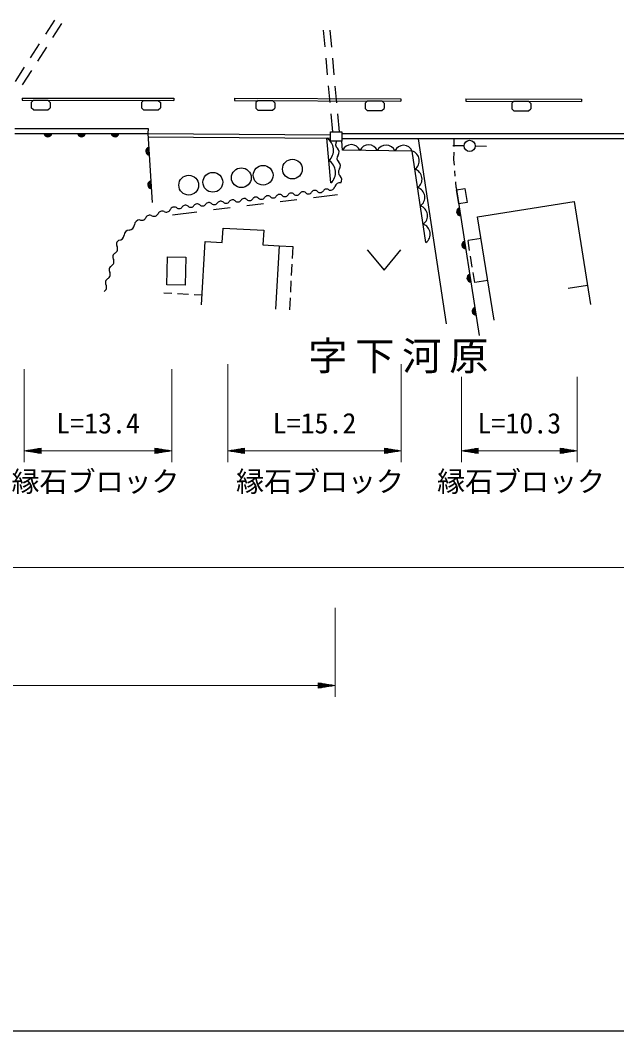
# Model space of a CAD drawing. Units: millimetres, scale not verified. Extents: x 40000 to 680000, y 20000 to 380000.
# Drawn here: x 305697 to 358991, y 205000 to 295282 of the extents above; entities that cross this region are included whole.
import ezdxf
from ezdxf.enums import TextEntityAlignment as Align

# ---------------------------------------------------------------- set-up
doc = ezdxf.new("R2010")
doc.units = ezdxf.units.MM
doc.header["$LTSCALE"] = 1000
for name, color, linetype, lineweight in [('M-BGD', 7, 'Continuous', 25), ('M-STR-HTXT', 7, 'Continuous', 13), ('M-STR-STRD', 7, 'Continuous', 25), ('M-TTL-BAND', 7, 'Continuous', 25)]:
    doc.layers.add(name, color=color, linetype=linetype, lineweight=lineweight)
doc.layers.add('M-BGD-TXT', color=7, linetype='Continuous')
doc.styles.add('ＭＳ ゴシック', font='')
doc.styles.get('ＭＳ ゴシック').set_extended_font_data('MS Gothic')

msp = doc.modelspace()

# ---------------------------------------------------------------- linework, layer by layer
at = {"layer": 'M-BGD'}
for p, q in [((308759, 295282), (307946, 294022)), ((309400, 294985), (308587, 293724)), ((332931, 292902), (332797, 294396)), ((333535, 292888), (333401, 294382)), ((307405, 293181), (306592, 291920)), ((308046, 292884), (307233, 291623)), ((333154, 290412), (333021, 291906)), ((333758, 290398), (333624, 291892)), ((306051, 291079), (305238, 289818)), ((306692, 290782), (305879, 289521)), ((333378, 287922), (333244, 289416)), ((333981, 287908), (333847, 289402)), ((306871, 288130), (306671, 287944)), ((306871, 288130), (308173, 288128)), ((308173, 288128), (308373, 287942)), ((316719, 288117), (316519, 287931)), ((316719, 288117), (318021, 288115)), ((318021, 288115), (318221, 287929)), ((326942, 288106), (326742, 287921)), ((326942, 288106), (328244, 288101)), ((328244, 288101), (328444, 287914)), ((336709, 288070), (336508, 287885)), ((336709, 288070), (338010, 288066)), ((338010, 288066), (338210, 287879)), ((349804, 288045), (349604, 287860)), ((349804, 288045), (351106, 288040)), ((351106, 288040), (351306, 287854)), ((306671, 287944), (306670, 287461)), ((306870, 287275), (306670, 287461)), ((306870, 287275), (308172, 287273)), ((308172, 287273), (308372, 287459)), ((308373, 287942), (308372, 287459)), ((316519, 287931), (316518, 287448)), ((316718, 287262), (316518, 287448)), ((316718, 287262), (318020, 287261)), ((318020, 287261), (318220, 287446)), ((318221, 287929), (318220, 287446)), ((326742, 287921), (326740, 287438)), ((326939, 287251), (326740, 287438)), ((326939, 287251), (328241, 287246)), ((328241, 287246), (328442, 287431)), ((328444, 287914), (328442, 287431)), ((336508, 287885), (336506, 287402)), ((336706, 287216), (336506, 287402)), ((336706, 287216), (338007, 287211)), ((338007, 287211), (338208, 287396)), ((338210, 287879), (338208, 287396)), ((349604, 287860), (349602, 287377)), ((349801, 287191), (349602, 287377)), ((349801, 287191), (351103, 287186)), ((351103, 287186), (351304, 287371)), ((351306, 287854), (351304, 287371)), ((333613, 285298), (333467, 286926)), ((334215, 285298), (334070, 286912)), ((305231, 285619), (317116, 285601)), ((317116, 285601), (317112, 285151)), ((317110, 284851), (333425, 284745)), ((317112, 285151), (333427, 285045)), ((333459, 280746), (333088, 284747)), ((395585, 285127), (334431, 285132)), ((334493, 283675), (334431, 284466)), ((343773, 268165), (341268, 284681)), ((344456, 284008), (344462, 284681)), ((345347, 284062), (344347, 284072)), ((344445, 282836), (344451, 283508)), ((346346, 284048), (347346, 284030)), ((344484, 282332), (344445, 282836)), ((344563, 281335), (344524, 281834)), ((344642, 280333), (344602, 280837)), ((344642, 280333), (346708, 267110)), ((328912, 279090), (330401, 279274)), ((331890, 279457), (334053, 279723)), ((319305, 277908), (321468, 278174)), ((322957, 278357), (324446, 278541)), ((325935, 278724), (327423, 278907)), ((346864, 275784), (345705, 275598)), ((345848, 274707), (345705, 275598)), ((328817, 275135), (330056, 275067)), ((330056, 275067), (329996, 273985)), ((336706, 274759), (338206, 272959)), ((338206, 272959), (339706, 274759)), ((346086, 273226), (345927, 274213)), ((329969, 273486), (329914, 272488)), ((346309, 271841), (346166, 272732)), ((329886, 271988), (329831, 270990)), ((347467, 272027), (346309, 271841)), ((319238, 270864), (318529, 270903)), ((356376, 271594), (354654, 271317)), ((320736, 270782), (319738, 270837)), ((321945, 270715), (321235, 270754)), ((329804, 270491), (329744, 269409))]:
    msp.add_line(p, q, dxfattribs=at)
for points in [[(333427, 285298), (334431, 285298), (334431, 284466), (333427, 284466)], [(344869, 278877), (344672, 280140), (345427, 280258), (345624, 278994)], [(318803, 271635), (318840, 274144), (320485, 274120), (320448, 271611)]]:
    msp.add_lwpolyline(points, close=True, dxfattribs=at)
for points in [[(305230, 285169), (317112, 285151), (317482, 279000)], [(401540, 284677), (395585, 284677), (334431, 284682)], [(341944, 275430), (340724, 283596), (334493, 283675)], [(348036, 268489), (346553, 277716), (355170, 279101), (356653, 269874)], [(321897, 269841), (322208, 275498), (323751, 275413), (323822, 276714), (327451, 276514), (327379, 275214), (328817, 275135), (328506, 269478)]]:
    msp.add_lwpolyline(points, dxfattribs=at)
for centre, radius in [((345847, 284057), 500), ((330013, 281981), 882), ((322905, 280802), 882), ((325451, 281212), 882), ((327399, 281435), 882), ((320752, 280546), 882)]:
    msp.add_circle(centre, radius, dxfattribs=at)
for centre, radius, start, end in [((308171, 285219), 354, 188.70944, 351.11462), ((308171, 285219), 283, 190.93348, 348.89058), ((308171, 285219), 212, 194.6798, 345.14425), ((308171, 285219), 142, 202.39153, 337.43252), ((308171, 285219), 100, 212.7092, 327.11486), ((308171, 285219), 100, 212.7092, 327.11486), ((311171, 285214), 354, 188.70944, 351.11462), ((311171, 285214), 283, 190.93348, 348.89058), ((311171, 285214), 212, 194.6798, 345.14425), ((311171, 285214), 142, 202.39153, 337.43252), ((311171, 285214), 100, 212.7092, 327.11486), ((311171, 285214), 100, 212.7092, 327.11486), ((314171, 285210), 354, 188.70944, 351.11462), ((314171, 285210), 283, 190.93348, 348.89058), ((314171, 285210), 212, 194.6798, 345.14425), ((314171, 285210), 142, 202.39153, 337.43252), ((314171, 285210), 100, 212.7092, 327.11486), ((314171, 285210), 100, 212.7092, 327.11486), ((332425, 283677), 1260, 312.38246, 58.21194), ((334319, 284188), 448, 141.76864, 229.44351), ((317261, 283576), 354, 102.24161, 264.64679), ((317261, 283576), 283, 104.46565, 262.42275), ((317261, 283576), 212, 108.21198, 258.67643), ((317261, 283576), 142, 115.92371, 250.9647), ((317261, 283576), 100, 126.24137, 240.64703), ((317261, 283576), 100, 126.24137, 240.64703), ((333736, 283507), 448, 321.76864, 49.44351), ((335268, 283309), 857, 23.87319, 154.66402), ((336825, 283289), 857, 23.87319, 154.66402), ((338383, 283269), 857, 23.87319, 154.66402), ((339941, 283249), 857, 23.87319, 154.66402), ((340419, 282715), 932, 306.09905, 70.8897), ((332610, 281676), 1260, 312.38246, 58.21194), ((334441, 282952), 448, 141.76864, 229.44351), ((333857, 282270), 448, 321.76864, 49.44351), ((334562, 281715), 448, 141.76864, 229.44351), ((340663, 281082), 932, 306.09905, 70.8897), ((317441, 280582), 354, 102.24161, 264.64679), ((317441, 280582), 283, 104.46565, 262.42275), ((317441, 280582), 212, 108.21198, 258.67643), ((333979, 281033), 448, 321.76864, 49.44351), ((317441, 280582), 142, 115.92371, 250.9647), ((317441, 280582), 100, 126.24137, 240.64703), ((317441, 280582), 100, 126.24137, 240.64703), ((330963, 279615), 342, 45.88394, 147.12335), ((331439, 280106), 342, 225.88394, 327.12335), ((332014, 279735), 342, 45.88394, 147.12335), ((332490, 280226), 342, 225.88394, 327.12335), ((333064, 279855), 342, 45.88394, 147.12335), ((333393, 280525), 434, 257.92819, 347.07979), ((334240, 280331), 434, 77.92819, 167.07979), ((340907, 279449), 932, 306.09905, 70.8897), ((322559, 278657), 342, 45.88394, 147.12335), ((323610, 278777), 342, 45.88394, 147.12335), ((324086, 279268), 342, 225.88394, 327.12335), ((324660, 278897), 342, 45.88394, 147.12335), ((325137, 279388), 342, 225.88394, 327.12335), ((325711, 279016), 342, 45.88394, 147.12335), ((326187, 279508), 342, 225.88394, 327.12335), ((326761, 279136), 342, 45.88394, 147.12335), ((327237, 279627), 342, 225.88394, 327.12335), ((327812, 279256), 342, 45.88394, 147.12335), ((328288, 279747), 342, 225.88394, 327.12335), ((328862, 279376), 342, 45.88394, 147.12335), ((329338, 279867), 342, 225.88394, 327.12335), ((329913, 279496), 342, 45.88394, 147.12335), ((330389, 279987), 342, 225.88394, 327.12335), ((318366, 277833), 394, 61.49602, 155.37388), ((318742, 278526), 394, 241.49602, 335.37388), ((319458, 278197), 394, 61.49602, 155.37388), ((319884, 278789), 342, 225.88394, 327.12335), ((320458, 278418), 342, 45.88394, 147.12335), ((320935, 278909), 342, 225.88394, 327.12335), ((321509, 278537), 342, 45.88394, 147.12335), ((321985, 279028), 342, 225.88394, 327.12335), ((323036, 279148), 342, 225.88394, 327.12335), ((341151, 277816), 932, 306.09905, 70.8897), ((345034, 278176), 354, 107.67665, 270.08183), ((345034, 278176), 283, 109.90069, 267.85779), ((345034, 278176), 212, 113.64701, 264.11146), ((345034, 278176), 142, 121.35874, 256.39973), ((345034, 278176), 100, 131.67641, 246.08207), ((345034, 278176), 100, 131.67641, 246.08207), ((316391, 276964), 487, 92.60831, 176.54288), ((316557, 277797), 394, 241.49602, 335.37388), ((317273, 277469), 394, 61.49602, 155.37388), ((317649, 278161), 394, 241.49602, 335.37388), ((315462, 276049), 487, 92.60831, 176.54288), ((315418, 277023), 487, 272.60831, 356.54288), ((341395, 276183), 932, 306.09905, 70.8897), ((314708, 275256), 414, 118.26104, 209.66699), ((314489, 276108), 487, 272.60831, 356.54288), ((345497, 275212), 354, 107.67665, 270.08183), ((345497, 275212), 283, 109.90069, 267.85779), ((345497, 275212), 212, 113.64701, 264.11146), ((314380, 274116), 414, 118.26104, 209.66699), ((313987, 274846), 414, 298.26104, 29.66699), ((345497, 275212), 142, 121.35874, 256.39973), ((345497, 275212), 100, 131.67641, 246.08207), ((345497, 275212), 100, 131.67641, 246.08207), ((313660, 273705), 414, 298.26104, 29.66699), ((313332, 272565), 414, 298.26104, 29.66699), ((314052, 272975), 414, 118.26104, 209.66699), ((313724, 271835), 414, 118.26104, 209.66699), ((345960, 272248), 354, 107.67665, 270.08183), ((345960, 272248), 283, 109.90069, 267.85779), ((345960, 272248), 212, 113.64701, 264.11146), ((345960, 272248), 142, 121.35874, 256.39973), ((345960, 272248), 100, 131.67641, 246.08207), ((345960, 272248), 100, 131.67641, 246.08207), ((313004, 271425), 414, 298.26104, 29.66699), ((346423, 269284), 354, 107.67665, 270.08183), ((346423, 269284), 283, 109.90069, 267.85779), ((346423, 269284), 212, 113.64701, 264.11146), ((346423, 269284), 142, 121.35874, 256.39973), ((346423, 269284), 100, 131.67641, 246.08207), ((346423, 269284), 100, 131.67641, 246.08207)]:
    msp.add_arc(centre, radius, start, end, dxfattribs=at)
at = {"layer": 'M-STR-HTXT'}
for p, q in [((324247, 264548), (324247, 255813)), ((339735, 264548), (339735, 255813)), ((306065, 264099), (306065, 255813)), ((319234, 264099), (319234, 255813)), ((345122, 263426), (345122, 255813)), ((355448, 263426), (355448, 255813)), ((306065, 256813), (307565, 257063)), ((306065, 256813), (307565, 256563)), ((306065, 256813), (307565, 256813)), ((307565, 256863), (306365, 256863)), ((307565, 256763), (306365, 256763)), ((306665, 256913), (307565, 256913)), ((306665, 256713), (307565, 256713)), ((307565, 256963), (306965, 256963)), ((307565, 256663), (306965, 256663)), ((307265, 257013), (307565, 257013)), ((307265, 256613), (307565, 256613)), ((307565, 256563), (307565, 257063)), ((307565, 256813), (317734, 256813)), ((319234, 256813), (317734, 257063)), ((317734, 257063), (317734, 256563)), ((318034, 257013), (317734, 257013)), ((317734, 256963), (318334, 256963)), ((318634, 256913), (317734, 256913)), ((317734, 256863), (318934, 256863)), ((319234, 256813), (317734, 256563)), ((319234, 256813), (317734, 256813)), ((317734, 256763), (318934, 256763)), ((318634, 256713), (317734, 256713)), ((317734, 256663), (318334, 256663)), ((318034, 256613), (317734, 256613)), ((324247, 256813), (325747, 257063)), ((324247, 256813), (325747, 256563)), ((324247, 256813), (325747, 256813)), ((325747, 256863), (324547, 256863)), ((325747, 256763), (324547, 256763)), ((324847, 256913), (325747, 256913)), ((324847, 256713), (325747, 256713)), ((325747, 256963), (325147, 256963)), ((325747, 256663), (325147, 256663)), ((325447, 257013), (325747, 257013)), ((325447, 256613), (325747, 256613)), ((325747, 256563), (325747, 257063)), ((325747, 256813), (338235, 256813)), ((339735, 256813), (338235, 257063)), ((338235, 257063), (338235, 256563)), ((338535, 257013), (338235, 257013)), ((338235, 256963), (338835, 256963)), ((339135, 256913), (338235, 256913)), ((338235, 256863), (339435, 256863)), ((339735, 256813), (338235, 256563)), ((339735, 256813), (338235, 256813)), ((338235, 256763), (339435, 256763)), ((339135, 256713), (338235, 256713)), ((338235, 256663), (338835, 256663)), ((338535, 256613), (338235, 256613)), ((345122, 256813), (346622, 257063)), ((345122, 256813), (346622, 256563)), ((345122, 256813), (346622, 256813)), ((346622, 256863), (345422, 256863)), ((346622, 256763), (345422, 256763)), ((345722, 256913), (346622, 256913)), ((345722, 256713), (346622, 256713)), ((346622, 256963), (346022, 256963)), ((346622, 256663), (346022, 256663)), ((346322, 257013), (346622, 257013)), ((346322, 256613), (346622, 256613)), ((346622, 256563), (346622, 257063)), ((346622, 256813), (353948, 256813)), ((355448, 256813), (353948, 257063)), ((353948, 257063), (353948, 256563)), ((354248, 257013), (353948, 257013)), ((353948, 256963), (354548, 256963)), ((354848, 256913), (353948, 256913)), ((353948, 256863), (355148, 256863)), ((355448, 256813), (353948, 256563)), ((355448, 256813), (353948, 256813)), ((353948, 256763), (355148, 256763)), ((354848, 256713), (353948, 256713)), ((353948, 256663), (354548, 256663)), ((354248, 256613), (353948, 256613)), ((67099, 246374), (393044, 246374)), ((333825, 242778), (333825, 234847)), ((240525, 235847), (332325, 235847)), ((333825, 235847), (332325, 236097)), ((332325, 236097), (332325, 235597)), ((332625, 236047), (332325, 236047)), ((332325, 235997), (332925, 235997)), ((333225, 235947), (332325, 235947)), ((332325, 235897), (333525, 235897)), ((333825, 235847), (332325, 235597)), ((333825, 235847), (332325, 235847)), ((332325, 235797), (333525, 235797)), ((333225, 235747), (332325, 235747)), ((332325, 235697), (332925, 235697)), ((332625, 235647), (332325, 235647))]:
    msp.add_line(p, q, dxfattribs=at)
at = {"layer": 'M-STR-STRD'}
for p, q in [((305863, 288331), (319414, 288313)), ((305863, 288331), (305863, 288131)), ((305863, 288131), (319414, 288113)), ((319414, 288313), (319414, 288113)), ((324838, 288313), (339687, 288260)), ((324838, 288313), (324838, 288113)), ((324838, 288113), (339687, 288060)), ((339687, 288260), (339687, 288060)), ((345502, 288260), (355853, 288224)), ((345502, 288260), (345502, 288060)), ((345502, 288060), (355852, 288024)), ((355853, 288224), (355852, 288024))]:
    msp.add_line(p, q, dxfattribs=at)
at = {"layer": 'M-TTL-BAND'}
msp.add_line((40000, 205000), (579000, 205000), dxfattribs=at)

# ---------------------------------------------------------------- texts
at = {"layer": 'M-BGD-TXT', "insert": (339827, 263731), "char_height": 2566, "attachment_point": 8, "style": 'ＭＳ ゴシック'}
msp.add_mtext('\\T1.2;字下河原', dxfattribs=at)
at = {"layer": 'M-STR-HTXT', "style": 'ＭＳ ゴシック'}
for s, p in [('L=13.4', (312650, 257813)), ('L=15.2', (331991, 257813)), ('L=10.3', (350285, 257813)), ('縁石ブロック', (312425, 252602)), ('縁石ブロック', (332477, 252602)), ('縁石ブロック', (350435, 252602))]:
    msp.add_text(s, height=1833, dxfattribs=at).set_placement(p, align=Align.BOTTOM_CENTER)

doc.saveas('drawing.dxf')
